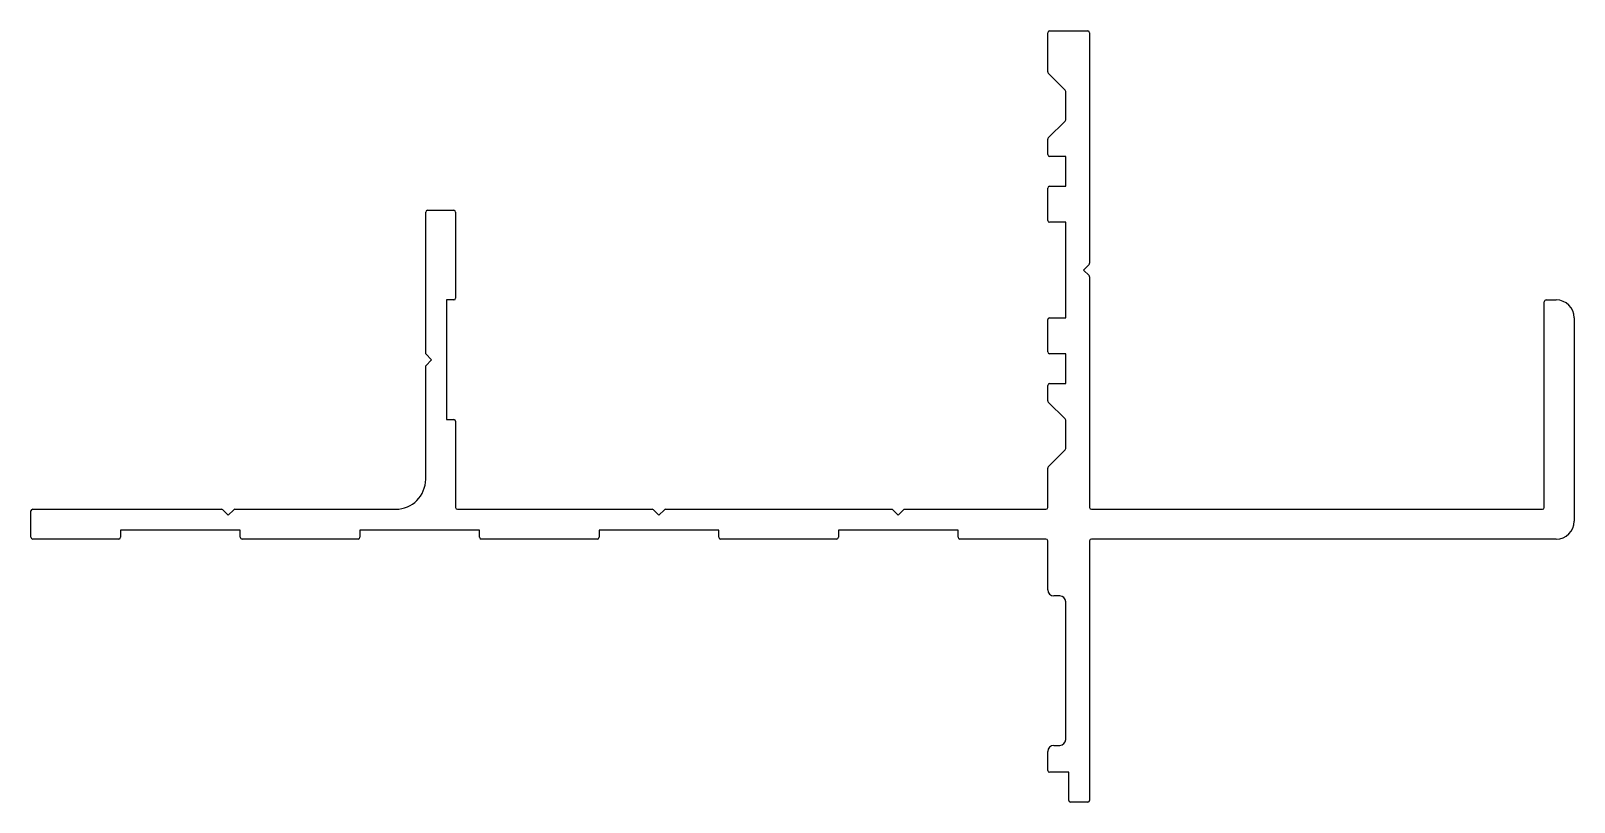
# Model space of a CAD drawing. Extents: x 2071 to 2329, y 1872 to 2001.
import ezdxf

# ---------------------------------------------------------------- set-up
doc = ezdxf.new("R2010")
doc.units = 0
doc.layers.get('0').update_dxf_attribs({"linetype": 'CONTINUOUS'})

msp = doc.modelspace()

# ---------------------------------------------------------------- linework, layer by layer
at = {"color": 7, "linetype": 'CONTINUOUS'}
for p, q in [((2240.55, 1994.62), (2240.55, 2001.19)), ((2240.85, 2001.49), (2247.25, 2001.49)), ((2247.55, 2001.19), (2247.55, 1962.62)), ((2243.46, 1991.58), (2240.63, 1994.41)), ((2243.55, 1986.62), (2243.55, 1991.37)), ((2240.63, 1983.58), (2243.46, 1986.41)), ((2240.55, 1980.79), (2240.55, 1983.37)), ((2243.55, 1980.49), (2240.85, 1980.49)), ((2243.55, 1975.49), (2243.55, 1980.49)), ((2240.55, 1969.79), (2240.55, 1975.19)), ((2240.85, 1975.49), (2243.55, 1975.49)), ((2136.55, 1947.49), (2136.55, 1971.19)), ((2136.85, 1971.49), (2141.25, 1971.49)), ((2141.55, 1971.19), (2141.55, 1956.79)), ((2243.55, 1969.49), (2240.85, 1969.49)), ((2243.55, 1953.49), (2243.55, 1969.49)), ((2247.46, 1962.41), (2246.55, 1961.49)), ((2246.55, 1961.49), (2247.46, 1960.58)), ((2247.55, 1960.37), (2247.55, 1921.79)), ((2141.25, 1956.49), (2140.05, 1956.49)), ((2140.05, 1956.49), (2140.05, 1936.49)), ((2323.55, 1921.79), (2323.55, 1956.19)), ((2323.85, 1956.49), (2325.55, 1956.49)), ((2240.55, 1947.79), (2240.55, 1953.19)), ((2240.85, 1953.49), (2243.55, 1953.49)), ((2328.55, 1953.49), (2328.55, 1919.49)), ((2137.55, 1946.49), (2136.55, 1947.49)), ((2136.55, 1945.49), (2137.55, 1946.49)), ((2136.55, 1926.49), (2136.55, 1945.49)), ((2243.55, 1947.49), (2240.85, 1947.49)), ((2243.55, 1942.49), (2243.55, 1947.49)), ((2240.55, 1939.62), (2240.55, 1942.19)), ((2240.85, 1942.49), (2243.55, 1942.49)), ((2243.46, 1936.58), (2240.63, 1939.41)), ((2140.05, 1936.49), (2141.25, 1936.49)), ((2141.55, 1936.19), (2141.55, 1921.79)), ((2243.55, 1931.62), (2243.55, 1936.37)), ((2240.63, 1928.58), (2243.46, 1931.41)), ((2240.55, 1921.79), (2240.55, 1928.37)), ((2070.55, 1916.79), (2070.55, 1921.19)), ((2070.85, 1921.49), (2102.42, 1921.49)), ((2102.63, 1921.41), (2103.55, 1920.49)), ((2103.55, 1920.49), (2104.46, 1921.41)), ((2104.67, 1921.49), (2131.55, 1921.49)), ((2141.85, 1921.49), (2174.42, 1921.49)), ((2174.63, 1921.41), (2175.55, 1920.49)), ((2175.55, 1920.49), (2176.46, 1921.41)), ((2176.67, 1921.49), (2214.55, 1921.49)), ((2214.55, 1921.49), (2215.55, 1920.49)), ((2215.55, 1920.49), (2216.55, 1921.49)), ((2216.55, 1921.49), (2240.25, 1921.49)), ((2247.85, 1921.49), (2323.25, 1921.49)), ((2105.55, 1917.99), (2085.55, 1917.99)), ((2085.55, 1917.99), (2085.55, 1916.79)), ((2105.55, 1916.79), (2105.55, 1917.99)), ((2145.55, 1917.99), (2125.55, 1917.99)), ((2125.55, 1917.99), (2125.55, 1916.79)), ((2145.55, 1916.79), (2145.55, 1917.99)), ((2185.55, 1917.99), (2165.55, 1917.99)), ((2165.55, 1917.99), (2165.55, 1916.79)), ((2185.55, 1916.79), (2185.55, 1917.99)), ((2225.55, 1917.99), (2205.55, 1917.99)), ((2205.55, 1917.99), (2205.55, 1916.79)), ((2225.55, 1916.79), (2225.55, 1917.99)), ((2085.25, 1916.49), (2070.85, 1916.49)), ((2125.25, 1916.49), (2105.85, 1916.49)), ((2165.25, 1916.49), (2145.85, 1916.49)), ((2205.25, 1916.49), (2185.85, 1916.49)), ((2240.25, 1916.49), (2225.85, 1916.49)), ((2240.55, 1907.99), (2240.55, 1916.19)), ((2247.55, 1916.19), (2247.55, 1872.79)), ((2325.55, 1916.49), (2247.85, 1916.49)), ((2242.55, 1906.99), (2241.55, 1906.99)), ((2243.55, 1882.99), (2243.55, 1905.99)), ((2240.55, 1877.79), (2240.55, 1880.99)), ((2241.55, 1881.99), (2242.55, 1881.99)), ((2244.05, 1877.49), (2240.85, 1877.49)), ((2244.05, 1872.79), (2244.05, 1877.49)), ((2247.25, 1872.49), (2244.35, 1872.49))]:
    msp.add_line(p, q, dxfattribs=at)
for centre, radius, start, end in [((2240.85, 2001.19), 0.3, 90, 180), ((2247.25, 2001.19), 0.3, 0, 90), ((2240.85, 1994.62), 0.3, 180, 225), ((2243.25, 1991.37), 0.3, 0, 45), ((2243.25, 1986.62), 0.3, 315, 0), ((2240.85, 1983.37), 0.3, 135, 180), ((2240.85, 1980.79), 0.3, 180, 270), ((2240.85, 1975.19), 0.3, 90, 180), ((2136.85, 1971.19), 0.3, 90, 180), ((2141.25, 1971.19), 0.3, 0, 90), ((2240.85, 1969.79), 0.3, 180, 270), ((2247.25, 1962.62), 0.3, 315, 0), ((2247.25, 1960.37), 0.3, 0, 45), ((2141.25, 1956.79), 0.3, 270, 0), ((2323.85, 1956.19), 0.3, 90, 180), ((2325.55, 1953.49), 3, 0, 90), ((2240.85, 1953.19), 0.3, 90, 180), ((2240.85, 1947.79), 0.3, 180, 270), ((2240.85, 1942.19), 0.3, 90, 180), ((2240.85, 1939.62), 0.3, 180, 225), ((2141.25, 1936.19), 0.3, 0, 90), ((2243.25, 1936.37), 0.3, 0, 45), ((2243.25, 1931.62), 0.3, 315, 0), ((2240.85, 1928.37), 0.3, 135, 180), ((2131.55, 1926.49), 5, 270, 0), ((2070.85, 1921.19), 0.3, 90, 180), ((2102.42, 1921.19), 0.3, 45, 90), ((2104.67, 1921.19), 0.3, 90, 135), ((2141.85, 1921.79), 0.3, 180, 270), ((2174.42, 1921.19), 0.3, 45, 90), ((2176.67, 1921.19), 0.3, 90, 135), ((2240.25, 1921.79), 0.3, 270, 0), ((2247.85, 1921.79), 0.3, 180, 270), ((2323.25, 1921.79), 0.3, 270, 0), ((2325.55, 1919.49), 3, 270, 0), ((2070.85, 1916.79), 0.3, 180, 270), ((2085.25, 1916.79), 0.3, 270, 0), ((2105.85, 1916.79), 0.3, 180, 270), ((2125.25, 1916.79), 0.3, 270, 0), ((2145.85, 1916.79), 0.3, 180, 270), ((2165.25, 1916.79), 0.3, 270, 0), ((2185.85, 1916.79), 0.3, 180, 270), ((2205.25, 1916.79), 0.3, 270, 0), ((2225.85, 1916.79), 0.3, 180, 270), ((2240.25, 1916.19), 0.3, 0, 90), ((2247.85, 1916.19), 0.3, 90, 180), ((2241.55, 1907.99), 1, 180, 270), ((2242.55, 1905.99), 1, 0, 90), ((2241.55, 1880.99), 1, 90, 180), ((2242.55, 1882.99), 1, 270, 0), ((2240.85, 1877.79), 0.3, 180, 270), ((2244.35, 1872.79), 0.3, 180, 270), ((2247.25, 1872.79), 0.3, 270, 0)]:
    msp.add_arc(centre, radius, start, end, dxfattribs=at)

doc.saveas('drawing.dxf')
